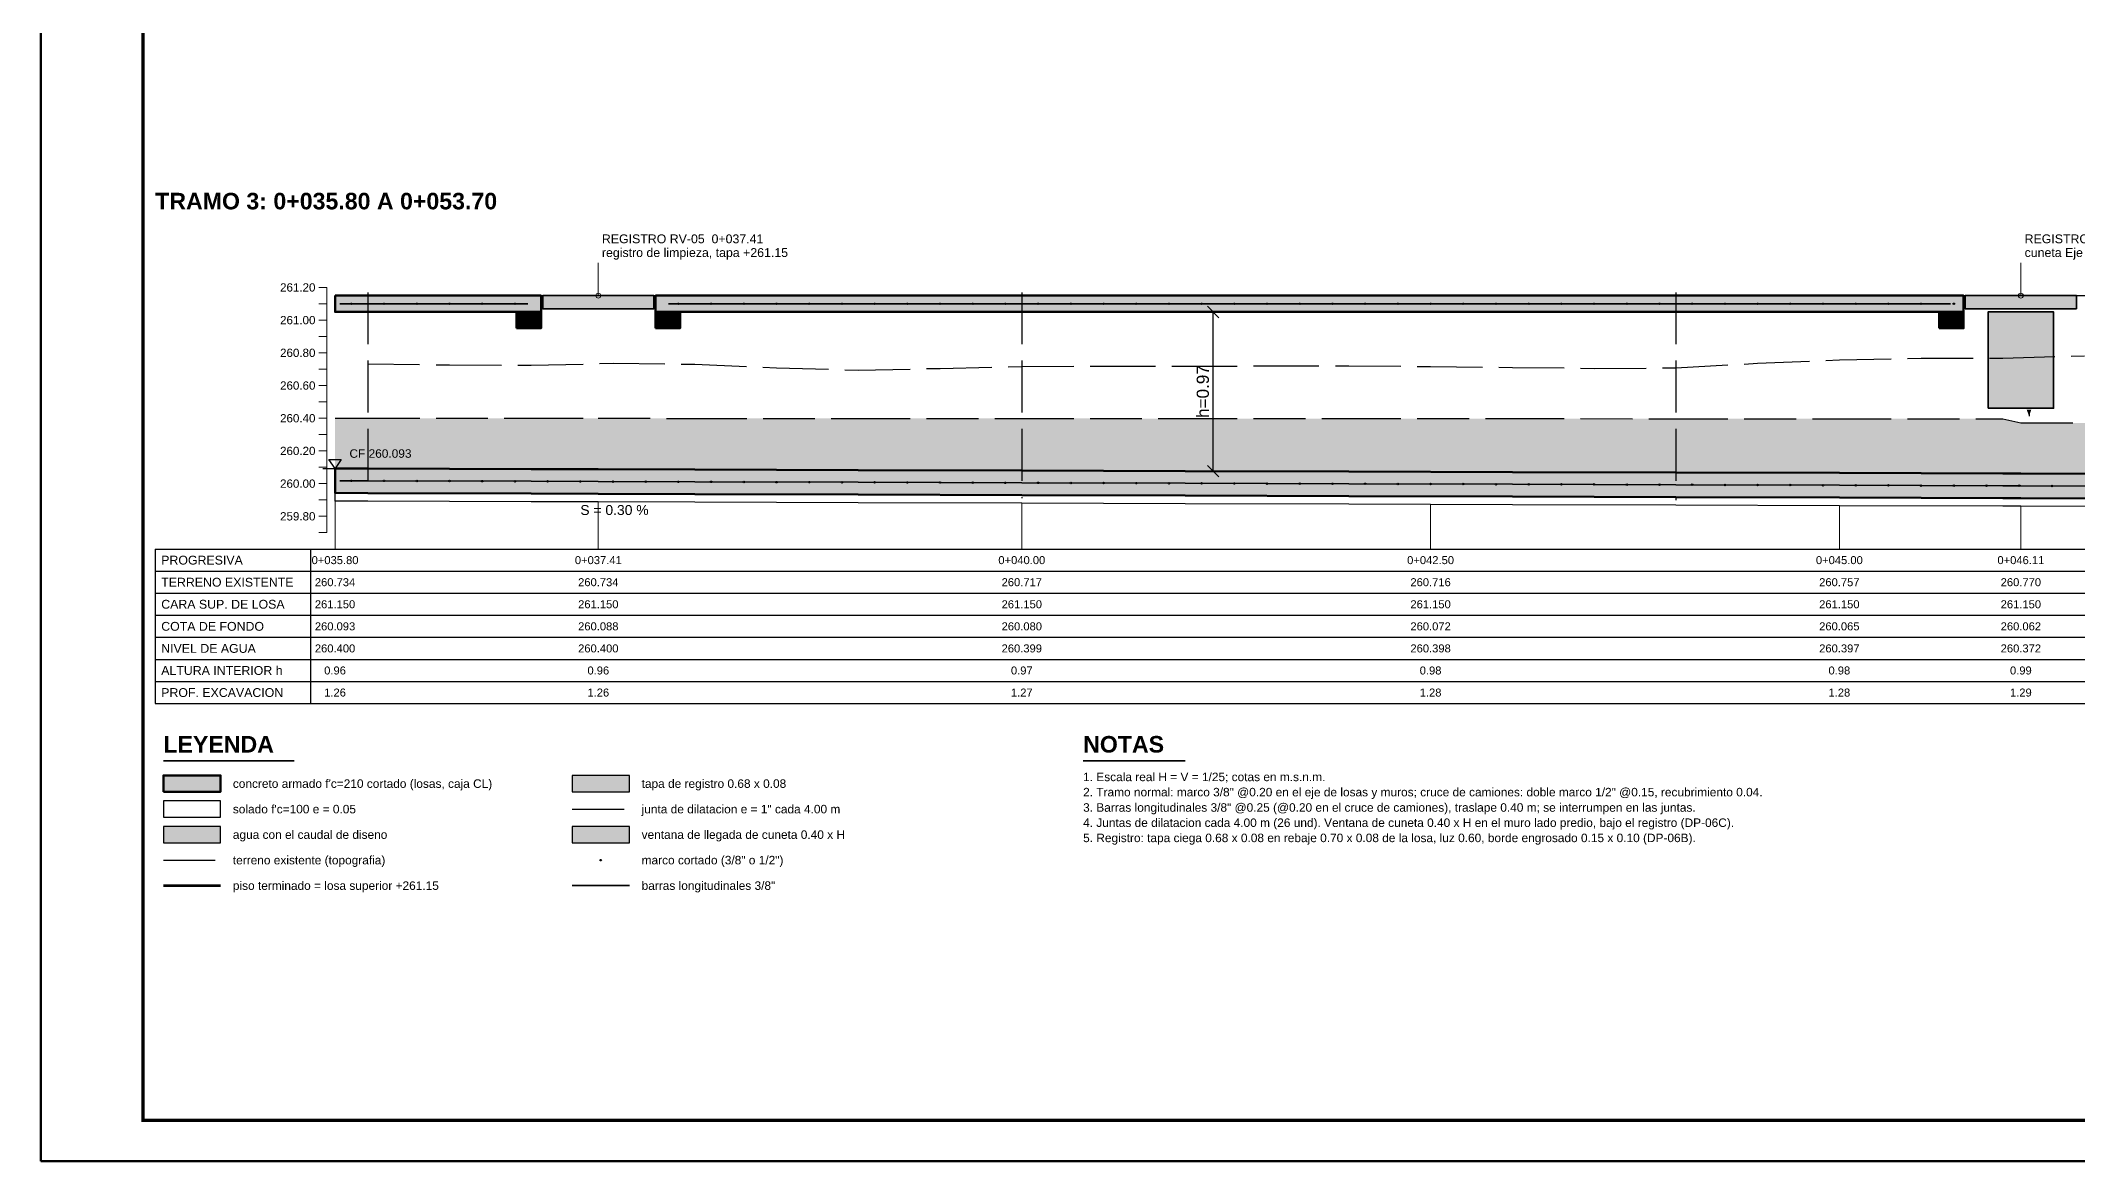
# Model space of a CAD drawing. Header units: metres. Extents: x 349122 to 349453, y 9281252 to 9281971.
# Drawn here: x 349407 to 349419.45, y 9281851.79 to 9281858.64 of the extents above; entities that cross this region are included whole.
import ezdxf
from ezdxf.enums import TextEntityAlignment as Align

# ---------------------------------------------------------------- set-up
doc = ezdxf.new("R2010")
doc.units = ezdxf.units.M
doc.header["$LTSCALE"] = 0.25
doc.linetypes.add('DASHED', pattern=[1.524, 1.27, -0.254])
for name, color, linetype, lineweight in [('ACERO-LONG', 5, 'CONTINUOUS', 35), ('AGUA', 150, 'DASHED', 25), ('CONCRETO', 250, 'CONTINUOUS', 50), ('COTAS', 94, 'CONTINUOUS', 18), ('CUNETA', 3, 'CONTINUOUS', 35), ('GRILLA', 9, 'CONTINUOUS', 13), ('LLAMADAS', 30, 'CONTINUOUS', 18), ('MARCO', 7, 'CONTINUOUS', 50), ('MARCO-METALICO', 32, 'CONTINUOUS', 40), ('REGISTRO', 32, 'CONTINUOUS', 35), ('TERRENO', 7, 'CONTINUOUS', 30), ('TITULOS', 160, 'CONTINUOUS', 35)]:
    doc.layers.add(name, color=color, linetype=linetype, lineweight=lineweight)
for name, color, linetype in [('ACERO-PUNTOS', 5, 'CONTINUOUS'), ('FLUJO', 150, 'CONTINUOUS'), ('GUITARRA', 8, 'CONTINUOUS'), ('JUNTAS', 8, 'DASHED'), ('LEYENDA', 7, 'CONTINUOUS'), ('NIVELES', 7, 'CONTINUOUS'), ('SOLADO', 8, 'CONTINUOUS'), ('TERRENO-EXISTENTE', 8, 'DASHED'), ('TEXTOS', 7, 'CONTINUOUS'), ('TEXTOS-NOTAS', 7, 'CONTINUOUS')]:
    doc.layers.add(name, color=color, linetype=linetype)
for name, color, linetype, true_color in [('AGUA-RELLENO', 150, 'CONTINUOUS', 0xcde4f6), ('CONCRETO-ACHURADO', 8, 'CONTINUOUS', 0xe2e2e2), ('ISO-CUNETA', 94, 'CONTINUOUS', 0xa8d6a8), ('ISO-TAPA', 255, 'CONTINUOUS', 0xf8f4e6)]:
    doc.layers.add(name, color=color, linetype=linetype, true_color=true_color)
doc.styles.get("Standard").update_dxf_attribs({"font": 'arial.ttf'})
doc.styles.add('TITULOS', font='arialbd.ttf')
doc.dimstyles.new('COT-25', dxfattribs={"dimscale": 0.025, "dimtxt": 3, "dimasz": 2.2, "dimexe": 1.6, "dimexo": 1.2, "dimgap": 1, "dimtad": 1, "dimzin": 0, "dimdsep": 46, "dimtxsty": 'Standard', "dimtsz": 1.4, "dimcen": 2.5, "dimclrd": 256, "dimclre": 256, "dimclrt": 7, "dimazin": 3, "dimtfac": 1, "dimtmove": 0, "dimatfit": 3})

# ---------------------------------------------------------------- blocks, each defined once
blk = doc.blocks.new('ACERO-38')
at = {"layer": 'ACERO-PUNTOS'}
h = blk.add_hatch(color=5, dxfattribs=at)
h.dxf.hatch_style = 1
h.paths.add_polyline_path([(-0.00475, 0, 1), (0.00475, 0, 1)])
at = {"layer": 'ACERO-PUNTOS', "color": 5}
blk.add_circle((0, 0), 0.00475, dxfattribs=at)
blk = doc.blocks.new('SIMB-NIVEL')
at = {"layer": 'NIVELES'}
blk.add_line((-3, 0), (3, 0), dxfattribs=at)
blk.add_lwpolyline([(0, 0), (-1.5, 2.2), (1.5, 2.2)], close=True, dxfattribs=at)

msp = doc.modelspace()

# ---------------------------------------------------------------- hatches: boundary and pattern name
at = {"layer": 'AGUA-RELLENO', "true_color": 0xcde4f6}
h = msp.add_hatch(color=7, dxfattribs=at)
h.dxf.hatch_style = 1
h.paths.add_polyline_path([(349408.8, 9281856.335), (349409, 9281856.335), (349410, 9281856.335), (349410.41, 9281856.335), (349411, 9281856.334), (349412, 9281856.334), (349413, 9281856.334), (349414, 9281856.333), (349415, 9281856.333), (349416, 9281856.333), (349417, 9281856.332), (349418, 9281856.332), (349419, 9281856.332), (349419.11, 9281856.307), (349420, 9281856.306), (349421, 9281856.305), (349422, 9281856.303), (349423, 9281856.302), (349424, 9281856.301), (349425, 9281856.299), (349426, 9281856.298), (349426.7, 9281856.297), (349426.7, 9281855.974), (349426, 9281855.976), (349425, 9281855.979), (349424, 9281855.982), (349423, 9281855.985), (349422, 9281855.988), (349421, 9281855.991), (349420, 9281855.994), (349419.11, 9281855.997), (349419, 9281855.997), (349418, 9281856), (349417, 9281856.003), (349416, 9281856.006), (349415, 9281856.009), (349414, 9281856.012), (349413, 9281856.015), (349412, 9281856.018), (349411, 9281856.021), (349410.41, 9281856.023), (349410, 9281856.024), (349409, 9281856.027), (349408.8, 9281856.028)])
h = msp.add_hatch(color=7, dxfattribs=at)
h.dxf.hatch_style = 1
h.paths.add_polyline_path([(349407.75, 9281853.738), (349408.1, 9281853.738), (349408.1, 9281853.838), (349407.75, 9281853.838)])
at = {"layer": 'CONCRETO-ACHURADO', "true_color": 0xe2e2e2}
h = msp.add_hatch(color=7, dxfattribs=at)
h.dxf.hatch_style = 1
h.paths.add_polyline_path([(349408.8, 9281857.085), (349410.06, 9281857.085), (349410.06, 9281856.985), (349408.8, 9281856.985)])
h = msp.add_hatch(color=7, dxfattribs=at)
h.dxf.hatch_style = 1
h.paths.add_polyline_path([(349409.91, 9281856.885), (349410.06, 9281856.885), (349410.06, 9281856.985), (349409.91, 9281856.985)])
h = msp.add_hatch(color=7, dxfattribs=at)
h.dxf.hatch_style = 1
h.paths.add_polyline_path([(349410.76, 9281857.085), (349418.76, 9281857.085), (349418.76, 9281856.985), (349410.76, 9281856.985)])
h = msp.add_hatch(color=7, dxfattribs=at)
h.dxf.hatch_style = 1
h.paths.add_polyline_path([(349410.76, 9281856.885), (349410.91, 9281856.885), (349410.91, 9281856.985), (349410.76, 9281856.985)])
h = msp.add_hatch(color=7, dxfattribs=at)
h.dxf.hatch_style = 1
h.paths.add_polyline_path([(349418.61, 9281856.885), (349418.76, 9281856.885), (349418.76, 9281856.985), (349418.61, 9281856.985)])
h = msp.add_hatch(color=7, dxfattribs=at)
h.dxf.hatch_style = 1
h.paths.add_polyline_path([(349408.8, 9281856.028), (349409, 9281856.027), (349410, 9281856.024), (349410.41, 9281856.023), (349411, 9281856.021), (349412, 9281856.018), (349413, 9281856.015), (349414, 9281856.012), (349415, 9281856.009), (349416, 9281856.006), (349417, 9281856.003), (349418, 9281856), (349419, 9281855.997), (349419.11, 9281855.997), (349420, 9281855.994), (349421, 9281855.991), (349422, 9281855.988), (349423, 9281855.985), (349424, 9281855.982), (349425, 9281855.979), (349426, 9281855.976), (349426.7, 9281855.974), (349426.7, 9281855.824), (349426, 9281855.826), (349425, 9281855.829), (349424, 9281855.832), (349423, 9281855.835), (349422, 9281855.838), (349421, 9281855.841), (349420, 9281855.844), (349419.11, 9281855.847), (349419, 9281855.847), (349418, 9281855.85), (349417, 9281855.853), (349416, 9281855.856), (349415, 9281855.859), (349414, 9281855.862), (349413, 9281855.865), (349412, 9281855.868), (349411, 9281855.871), (349410.41, 9281855.873), (349410, 9281855.874), (349409, 9281855.877), (349408.8, 9281855.878)])
h = msp.add_hatch(color=7, dxfattribs=at)
h.dxf.hatch_style = 1
h.paths.add_polyline_path([(349407.75, 9281854.05), (349408.1, 9281854.05), (349408.1, 9281854.15), (349407.75, 9281854.15)])
at = {"layer": 'ISO-CUNETA', "true_color": 0xa8d6a8}
h = msp.add_hatch(color=7, dxfattribs=at)
h.dxf.hatch_style = 1
h.paths.add_polyline_path([(349418.91, 9281856.396), (349419.31, 9281856.396), (349419.31, 9281856.985), (349418.91, 9281856.985)])
h = msp.add_hatch(color=7, dxfattribs=at)
h.dxf.hatch_style = 1
h.paths.add_polyline_path([(349410.25, 9281853.738), (349410.6, 9281853.738), (349410.6, 9281853.838), (349410.25, 9281853.838)])
at = {"layer": 'ISO-TAPA', "true_color": 0xf8f4e6}
h = msp.add_hatch(color=7, dxfattribs=at)
h.dxf.hatch_style = 1
h.paths.add_polyline_path([(349410.07, 9281857.085), (349410.75, 9281857.085), (349410.75, 9281857.005), (349410.07, 9281857.005)])
h = msp.add_hatch(color=7, dxfattribs=at)
h.dxf.hatch_style = 1
h.paths.add_polyline_path([(349418.77, 9281857.085), (349419.45, 9281857.085), (349419.45, 9281857.005), (349418.77, 9281857.005)])
h = msp.add_hatch(color=7, dxfattribs=at)
h.dxf.hatch_style = 1
h.paths.add_polyline_path([(349410.25, 9281854.05), (349410.6, 9281854.05), (349410.6, 9281854.15), (349410.25, 9281854.15)])

# ---------------------------------------------------------------- linework, layer by layer
at = {"layer": 'ACERO-LONG'}
for p, q in [((349408.83, 9281857.035), (349409.98, 9281857.035)), ((349410.84, 9281857.035), (349418.68, 9281857.035)), ((349410.25, 9281853.476), (349410.6, 9281853.476))]:
    msp.add_line(p, q, dxfattribs=at)
msp.add_lwpolyline([(349408.83, 9281855.953), (349409, 9281855.952), (349410, 9281855.949), (349410.41, 9281855.948), (349411, 9281855.946), (349412, 9281855.943), (349413, 9281855.94), (349414, 9281855.937), (349415, 9281855.934), (349416, 9281855.931), (349417, 9281855.928), (349418, 9281855.925), (349419, 9281855.922), (349419.11, 9281855.922), (349420, 9281855.919), (349421, 9281855.916), (349422, 9281855.913), (349423, 9281855.91), (349424, 9281855.907), (349425, 9281855.904), (349426, 9281855.901), (349426.67, 9281855.899)], dxfattribs=at)
at = {"layer": 'AGUA'}
msp.add_lwpolyline([(349408.8, 9281856.335), (349409, 9281856.335), (349410, 9281856.335), (349410.41, 9281856.335), (349411, 9281856.334), (349412, 9281856.334), (349413, 9281856.334), (349414, 9281856.333), (349415, 9281856.333), (349416, 9281856.333), (349417, 9281856.332), (349418, 9281856.332), (349419, 9281856.332), (349419.11, 9281856.307), (349420, 9281856.306), (349421, 9281856.305), (349422, 9281856.303), (349423, 9281856.302), (349424, 9281856.301), (349425, 9281856.299), (349426, 9281856.298), (349426.7, 9281856.297)], dxfattribs=at)
at = {"layer": 'AGUA-RELLENO'}
msp.add_lwpolyline([(349407.75, 9281853.738), (349408.1, 9281853.738), (349408.1, 9281853.838), (349407.75, 9281853.838)], close=True, dxfattribs=at)
at = {"layer": 'CONCRETO'}
for points in [[(349408.8, 9281857.085), (349410.06, 9281857.085), (349410.06, 9281856.985), (349408.8, 9281856.985)], [(349409.91, 9281856.885), (349410.06, 9281856.885), (349410.06, 9281856.985), (349409.91, 9281856.985)], [(349410.76, 9281857.085), (349418.76, 9281857.085), (349418.76, 9281856.985), (349410.76, 9281856.985)], [(349410.76, 9281856.885), (349410.91, 9281856.885), (349410.91, 9281856.985), (349410.76, 9281856.985)], [(349418.61, 9281856.885), (349418.76, 9281856.885), (349418.76, 9281856.985), (349418.61, 9281856.985)], [(349407.75, 9281854.05), (349408.1, 9281854.05), (349408.1, 9281854.15), (349407.75, 9281854.15)]]:
    msp.add_lwpolyline(points, close=True, dxfattribs=at)
msp.add_lwpolyline([(349420, 9281855.844), (349419.11, 9281855.847), (349419, 9281855.847), (349418, 9281855.85), (349417, 9281855.853), (349416, 9281855.856), (349415, 9281855.859), (349414, 9281855.862), (349413, 9281855.865), (349412, 9281855.868), (349411, 9281855.871), (349410.41, 9281855.873), (349410, 9281855.874), (349409, 9281855.877), (349408.8, 9281855.878), (349408.8, 9281856.028), (349409, 9281856.027), (349410, 9281856.024), (349410.41, 9281856.023), (349411, 9281856.021), (349412, 9281856.018), (349413, 9281856.015), (349414, 9281856.012), (349415, 9281856.009), (349416, 9281856.006), (349417, 9281856.003), (349418, 9281856), (349419, 9281855.997), (349419.11, 9281855.997), (349420, 9281855.994)], dxfattribs=at)
at = {"layer": 'CUNETA'}
msp.add_lwpolyline([(349418.91, 9281856.396), (349419.31, 9281856.396), (349419.31, 9281856.985), (349418.91, 9281856.985)], close=True, dxfattribs=at)
at = {"layer": 'FLUJO'}
msp.add_line((349419.16, 9281856.386), (349419.16, 9281856.347), dxfattribs=at)
msp.add_solid([(349419.16, 9281856.347), (349419.174, 9281856.387), (349419.146, 9281856.387)], dxfattribs=at)
at = {"layer": 'GRILLA'}
for p, q in [((349408.7, 9281857.135), (349408.75, 9281857.135)), ((349408.75, 9281855.635), (349408.75, 9281857.135)), ((349408.7, 9281857.035), (349408.75, 9281857.035)), ((349408.7, 9281856.935), (349408.75, 9281856.935)), ((349408.7, 9281856.835), (349408.75, 9281856.835)), ((349408.7, 9281856.735), (349408.75, 9281856.735)), ((349408.7, 9281856.635), (349408.75, 9281856.635)), ((349408.7, 9281856.535), (349408.75, 9281856.535)), ((349408.7, 9281856.435), (349408.75, 9281856.435)), ((349408.7, 9281856.335), (349408.75, 9281856.335)), ((349408.7, 9281856.235), (349408.75, 9281856.235)), ((349408.7, 9281856.135), (349408.75, 9281856.135)), ((349408.7, 9281856.035), (349408.75, 9281856.035)), ((349408.7, 9281855.935), (349408.75, 9281855.935)), ((349408.7, 9281855.835), (349408.75, 9281855.835)), ((349408.7, 9281855.735), (349408.75, 9281855.735)), ((349408.8, 9281855.535), (349408.8, 9281855.828)), ((349410.41, 9281855.535), (349410.41, 9281855.823)), ((349413, 9281855.535), (349413, 9281855.815)), ((349415.5, 9281855.535), (349415.5, 9281855.807)), ((349418, 9281855.535), (349418, 9281855.8)), ((349419.11, 9281855.535), (349419.11, 9281855.797)), ((349408.7, 9281855.635), (349408.75, 9281855.635))]:
    msp.add_line(p, q, dxfattribs=at)
at = {"layer": 'GUITARRA'}
for p, q in [((349407.7, 9281855.535), (349426.7, 9281855.535)), ((349407.7, 9281855.535), (349407.7, 9281854.59)), ((349408.65, 9281855.535), (349408.65, 9281854.59)), ((349407.7, 9281855.4), (349426.7, 9281855.4)), ((349407.7, 9281855.265), (349426.7, 9281855.265)), ((349407.7, 9281855.13), (349426.7, 9281855.13)), ((349407.7, 9281854.995), (349426.7, 9281854.995)), ((349407.7, 9281854.86), (349426.7, 9281854.86)), ((349407.7, 9281854.725), (349426.7, 9281854.725)), ((349407.7, 9281854.59), (349426.7, 9281854.59))]:
    msp.add_line(p, q, dxfattribs=at)
at = {"layer": 'ISO-CUNETA'}
msp.add_lwpolyline([(349410.25, 9281853.738), (349410.6, 9281853.738), (349410.6, 9281853.838), (349410.25, 9281853.838)], close=True, dxfattribs=at)
at = {"layer": 'ISO-TAPA'}
msp.add_lwpolyline([(349410.25, 9281854.05), (349410.6, 9281854.05), (349410.6, 9281854.15), (349410.25, 9281854.15)], close=True, dxfattribs=at)
at = {"layer": 'JUNTAS'}
for p, q in [((349409, 9281857.105), (349409, 9281855.857)), ((349413, 9281857.105), (349413, 9281855.845)), ((349417, 9281857.105), (349417, 9281855.833)), ((349410.25, 9281853.944), (349410.6, 9281853.944))]:
    msp.add_line(p, q, dxfattribs=at)
at = {"layer": 'LLAMADAS'}
for p, q in [((349410.41, 9281857.085), (349410.41, 9281857.285)), ((349419.11, 9281857.085), (349419.11, 9281857.285))]:
    msp.add_line(p, q, dxfattribs=at)
for centre in [(349410.41, 9281857.085), (349419.11, 9281857.085)]:
    msp.add_circle(centre, 0.015, dxfattribs=at)
at = {"layer": 'MARCO'}
msp.add_lwpolyline([(349407, 9281851.79), (349428.025, 9281851.79), (349428.025, 9281866.64), (349407, 9281866.64)], close=True, dxfattribs=at)
at = {"layer": 'MARCO', "const_width": 0.02}
msp.add_lwpolyline([(349407.625, 9281852.04), (349427.775, 9281852.04), (349427.775, 9281866.39), (349407.625, 9281866.39)], close=True, dxfattribs=at)
at = {"layer": 'MARCO-METALICO'}
for p, q in [((349410.06, 9281856.985), (349410.06, 9281857.085)), ((349410.76, 9281856.985), (349410.76, 9281857.085)), ((349418.76, 9281856.985), (349418.76, 9281857.085))]:
    msp.add_line(p, q, dxfattribs=at)
at = {"layer": 'REGISTRO'}
for points in [[(349410.07, 9281857.085), (349410.75, 9281857.085), (349410.75, 9281857.005), (349410.07, 9281857.005)], [(349418.77, 9281857.085), (349419.45, 9281857.085), (349419.45, 9281857.005), (349418.77, 9281857.005)]]:
    msp.add_lwpolyline(points, close=True, dxfattribs=at)
at = {"layer": 'SOLADO'}
msp.add_lwpolyline([(349420, 9281855.794), (349419.11, 9281855.797), (349419, 9281855.797), (349418, 9281855.8), (349417, 9281855.803), (349416, 9281855.806), (349415, 9281855.809), (349414, 9281855.812), (349413, 9281855.815), (349412, 9281855.818), (349411, 9281855.821), (349410.41, 9281855.823), (349410, 9281855.824), (349409, 9281855.827), (349408.8, 9281855.828), (349408.8, 9281855.878), (349409, 9281855.877), (349410, 9281855.874), (349410.41, 9281855.873), (349411, 9281855.871), (349412, 9281855.868), (349413, 9281855.865), (349414, 9281855.862), (349415, 9281855.859), (349416, 9281855.856), (349417, 9281855.853), (349418, 9281855.85), (349419, 9281855.847), (349419.11, 9281855.847), (349420, 9281855.844)], dxfattribs=at)
msp.add_lwpolyline([(349407.75, 9281853.894), (349408.1, 9281853.894), (349408.1, 9281853.994), (349407.75, 9281853.994)], close=True, dxfattribs=at)
at = {"layer": 'TERRENO'}
for points, const_width in [([(349408.8, 9281857.085), (349426.7, 9281857.085)], 0.00875), ([(349407.75, 9281853.476), (349408.1, 9281853.476)], 0.0175)]:
    msp.add_lwpolyline(points, dxfattribs=dict(at, const_width=const_width))
at = {"layer": 'TERRENO-EXISTENTE'}
msp.add_line((349407.75, 9281853.632), (349408.1, 9281853.632), dxfattribs=at)
msp.add_lwpolyline([(349409, 9281856.667), (349409.5, 9281856.661), (349410, 9281856.659), (349410.5, 9281856.671), (349411, 9281856.665), (349411.5, 9281856.644), (349412, 9281856.629), (349412.5, 9281856.64), (349413, 9281856.652), (349413.5, 9281856.653), (349414, 9281856.653), (349414.5, 9281856.655), (349415, 9281856.656), (349415.5, 9281856.651), (349416, 9281856.646), (349416.5, 9281856.64), (349417, 9281856.643), (349417.5, 9281856.671), (349418, 9281856.692), (349418.5, 9281856.702), (349419, 9281856.702), (349419.5, 9281856.717)], dxfattribs=at)
at = {"layer": 'TITULOS'}
for p, q in [((349407.75, 9281854.24), (349408.55, 9281854.24)), ((349413.375, 9281854.24), (349414, 9281854.24))]:
    msp.add_line(p, q, dxfattribs=at)

# ---------------------------------------------------------------- block references
for p in [(349408.9, 9281857.035), (349409.1, 9281857.035), (349409.3, 9281857.035), (349409.5, 9281857.035), (349409.7, 9281857.035), (349409.9, 9281857.035), (349410.9, 9281857.035), (349411.1, 9281857.035), (349411.3, 9281857.035), (349411.5, 9281857.035), (349411.7, 9281857.035), (349411.9, 9281857.035), (349412.1, 9281857.035), (349412.3, 9281857.035), (349412.5, 9281857.035), (349412.7, 9281857.035), (349412.9, 9281857.035), (349413.1, 9281857.035), (349413.3, 9281857.035), (349413.5, 9281857.035), (349413.7, 9281857.035), (349413.9, 9281857.035), (349414.1, 9281857.035), (349414.3, 9281857.035), (349414.5, 9281857.035), (349414.7, 9281857.035), (349414.9, 9281857.035), (349415.1, 9281857.035), (349415.3, 9281857.035), (349415.5, 9281857.035), (349415.7, 9281857.035), (349415.9, 9281857.035), (349416.1, 9281857.035), (349416.3, 9281857.035), (349416.5, 9281857.035), (349416.7, 9281857.035), (349416.9, 9281857.035), (349417.1, 9281857.035), (349417.3, 9281857.035), (349417.5, 9281857.035), (349417.7, 9281857.035), (349417.9, 9281857.035), (349418.1, 9281857.035), (349418.3, 9281857.035), (349418.5, 9281857.035), (349418.7, 9281857.035), (349408.9, 9281855.952), (349409.1, 9281855.952), (349409.3, 9281855.951), (349409.5, 9281855.951), (349409.7, 9281855.95), (349409.9, 9281855.949), (349410.1, 9281855.949), (349410.3, 9281855.948), (349410.5, 9281855.947), (349410.7, 9281855.947), (349410.9, 9281855.946), (349411.1, 9281855.946), (349411.3, 9281855.945), (349411.5, 9281855.944), (349411.7, 9281855.944), (349411.9, 9281855.943), (349412.1, 9281855.943), (349412.3, 9281855.942), (349412.5, 9281855.942), (349412.7, 9281855.941), (349412.9, 9281855.94), (349413.1, 9281855.94), (349413.3, 9281855.939), (349413.5, 9281855.939), (349413.7, 9281855.938), (349413.9, 9281855.937), (349414.1, 9281855.937), (349414.3, 9281855.936), (349414.5, 9281855.935), (349414.7, 9281855.935), (349414.9, 9281855.934), (349415.1, 9281855.934), (349415.3, 9281855.933), (349415.5, 9281855.932), (349415.7, 9281855.932), (349415.9, 9281855.931), (349416.1, 9281855.931), (349416.3, 9281855.93), (349416.5, 9281855.93), (349416.7, 9281855.929), (349416.9, 9281855.928), (349417.1, 9281855.928), (349417.3, 9281855.927), (349417.5, 9281855.927), (349417.7, 9281855.926), (349417.9, 9281855.925), (349418.1, 9281855.925), (349418.3, 9281855.924), (349418.5, 9281855.923), (349418.7, 9281855.923), (349418.9, 9281855.922), (349419.1, 9281855.922), (349419.3, 9281855.921)]:
    msp.add_blockref('ACERO-38', p)
at = {"layer": 'ACERO-PUNTOS'}
msp.add_blockref('ACERO-38', (349410.425, 9281853.632), dxfattribs=at)
at = {"layer": 'NIVELES', "xscale": 0.025, "yscale": 0.025}
msp.add_blockref('SIMB-NIVEL', (349408.8, 9281856.028), dxfattribs=at)

# ---------------------------------------------------------------- texts
at = {"layer": 'LEYENDA'}
for s, p in [("concreto armado f'c=210 cortado (losas, caja CL)", (349408.175, 9281854.1)), ('tapa de registro 0.68 x 0.08', (349410.675, 9281854.1)), ("solado f'c=100 e = 0.05", (349408.175, 9281853.944)), ('junta de dilatacion e = 1" cada 4.00 m', (349410.675, 9281853.944)), ('agua con el caudal de diseno', (349408.175, 9281853.788)), ('ventana de llegada de cuneta 0.40 x H', (349410.675, 9281853.788)), ('terreno existente (topografia)', (349408.175, 9281853.632)), ('marco cortado (3/8" o 1/2")', (349410.675, 9281853.632)), ('piso terminado = losa superior +261.15', (349408.175, 9281853.476)), ('barras longitudinales 3/8"', (349410.675, 9281853.476))]:
    msp.add_text(s, height=0.052, dxfattribs=at).set_placement(p, align=Align.MIDDLE_LEFT)
at = {"layer": 'NIVELES'}
msp.add_text('CF 260.093', height=0.052, dxfattribs=at).set_placement((349408.888, 9281856.093))
at = {"layer": 'TEXTOS', "color": 7}
for s, p in [('registro de limpieza, tapa +261.15', (349410.432, 9281857.305)), ('REGISTRO RV-05  0+037.41', (349410.432, 9281857.389)), ('cuneta Eje 06: NCF 260.46, ventana 0.40 x 0.59', (349419.133, 9281857.305)), ('REGISTRO RV-06  0+046.11', (349419.133, 9281857.389))]:
    msp.add_text(s, height=0.054, dxfattribs=at).set_placement(p, align=Align.BOTTOM_LEFT)
at = {"layer": 'TEXTOS'}
for s, p in [('261.20', (349408.68, 9281857.135)), ('261.00', (349408.68, 9281856.935)), ('260.80', (349408.68, 9281856.735)), ('260.60', (349408.68, 9281856.535)), ('260.40', (349408.68, 9281856.335)), ('260.20', (349408.68, 9281856.135)), ('260.00', (349408.68, 9281855.935)), ('259.80', (349408.68, 9281855.735))]:
    msp.add_text(s, height=0.0506, dxfattribs=at).set_placement(p, align=Align.MIDDLE_RIGHT)
msp.add_text('S = 0.30 %', height=0.0608, dxfattribs=at).set_placement((349410.3, 9281855.743))
for s, p in [('PROGRESIVA', (349407.737, 9281855.467)), ('TERRENO EXISTENTE', (349407.737, 9281855.332)), ('CARA SUP. DE LOSA', (349407.737, 9281855.197)), ('COTA DE FONDO', (349407.737, 9281855.062)), ('NIVEL DE AGUA', (349407.737, 9281854.927)), ('ALTURA INTERIOR h', (349407.737, 9281854.792)), ('PROF. EXCAVACION', (349407.737, 9281854.657))]:
    msp.add_text(s, height=0.054, dxfattribs=at).set_placement(p, align=Align.MIDDLE_LEFT)
for s, p in [('0+035.80', (349408.8, 9281855.467)), ('0+037.41', (349410.41, 9281855.467)), ('0+040.00', (349413, 9281855.467)), ('0+042.50', (349415.5, 9281855.467)), ('0+045.00', (349418, 9281855.467)), ('0+046.11', (349419.11, 9281855.467)), ('260.734', (349408.8, 9281855.332)), ('260.734', (349410.41, 9281855.332)), ('260.717', (349413, 9281855.332)), ('260.716', (349415.5, 9281855.332)), ('260.757', (349418, 9281855.332)), ('260.770', (349419.11, 9281855.332)), ('261.150', (349408.8, 9281855.197)), ('261.150', (349410.41, 9281855.197)), ('261.150', (349413, 9281855.197)), ('261.150', (349415.5, 9281855.197)), ('261.150', (349418, 9281855.197)), ('261.150', (349419.11, 9281855.197)), ('260.093', (349408.8, 9281855.062)), ('260.088', (349410.41, 9281855.062)), ('260.080', (349413, 9281855.062)), ('260.072', (349415.5, 9281855.062)), ('260.065', (349418, 9281855.062)), ('260.062', (349419.11, 9281855.062)), ('260.400', (349408.8, 9281854.927)), ('260.400', (349410.41, 9281854.927)), ('260.399', (349413, 9281854.927)), ('260.398', (349415.5, 9281854.927)), ('260.397', (349418, 9281854.927)), ('260.372', (349419.11, 9281854.927)), ('0.96', (349408.8, 9281854.792)), ('0.96', (349410.41, 9281854.792)), ('0.97', (349413, 9281854.792)), ('0.98', (349415.5, 9281854.792)), ('0.98', (349418, 9281854.792)), ('0.99', (349419.11, 9281854.792)), ('1.26', (349408.8, 9281854.657)), ('1.26', (349410.41, 9281854.657)), ('1.27', (349413, 9281854.657)), ('1.28', (349415.5, 9281854.657)), ('1.28', (349418, 9281854.657)), ('1.29', (349419.11, 9281854.657))]:
    msp.add_text(s, height=0.0489, dxfattribs=at).set_placement(p, align=Align.MIDDLE_CENTER)
at = {"layer": 'TEXTOS-NOTAS'}
for s, p in [('1. Escala real H = V = 1/25; cotas en m.s.n.m.', (349413.375, 9281854.115)), ('3. Barras longitudinales 3/8" @0.25 (@0.20 en el cruce de camiones), traslape 0.40 m; se interrumpen en las juntas.', (349413.375, 9281853.928)), ('2. Tramo normal: marco 3/8" @0.20 en el eje de losas y muros; cruce de camiones: doble marco 1/2" @0.15, recubrimiento 0.04.', (349413.375, 9281854.022)), ('4. Juntas de dilatacion cada 4.00 m (26 und). Ventana de cuneta 0.40 x H en el muro lado predio, bajo el registro (DP-06C).', (349413.375, 9281853.835)), ('5. Registro: tapa ciega 0.68 x 0.08 en rebaje 0.70 x 0.08 de la losa, luz 0.60, borde engrosado 0.15 x 0.10 (DP-06B).', (349413.375, 9281853.742))]:
    msp.add_text(s, height=0.052, dxfattribs=at).set_placement(p)
at = {"layer": 'TITULOS', "style": 'TITULOS'}
msp.add_text('TRAMO 3: 0+035.80 A 0+053.70', height=0.10125, dxfattribs=at).set_placement((349407.7, 9281857.582), align=Align.BOTTOM_LEFT)
for s, p in [('LEYENDA', (349407.75, 9281854.29)), ('NOTAS', (349413.375, 9281854.29))]:
    msp.add_text(s, height=0.1013, dxfattribs=at).set_placement(p)

# ---------------------------------------------------------------- dimensions: what is measured, and where the dimension line sits
at = {"layer": 'COTAS'}
msp.add_linear_dim(base=(349414.17, 9281856.011), p1=(349414.17, 9281856.011), p2=(349414.17, 9281856.985), angle=90, text='h=0.97', dimstyle='COT-25', dxfattribs=at).render()

doc.saveas('drawing.dxf')
